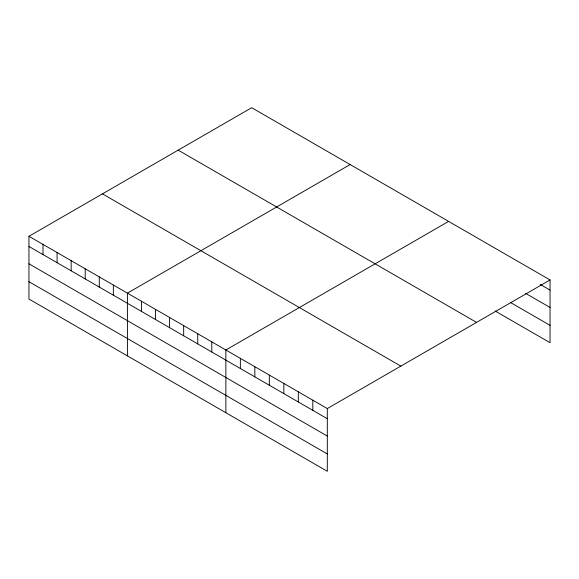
<?xml version="1.0" encoding="UTF-8"?>
<svg xmlns="http://www.w3.org/2000/svg" width="579" height="579" viewBox="0 0 579 579"><rect width="100%" height="100%" fill="white"/><g stroke="black" fill="none" stroke-linecap="round" stroke-linejoin="round"><path stroke-width="0.87" d="M327.309 436.067L327.309 408.557L28.95 236.297L28.95 299.046L327.309 471.299L327.309 436.067L28.95 263.807M495.132 310.995L550.05 342.703L550.05 279.954L251.691 107.701L28.95 236.297M350.15 164.545L127.409 293.148L127.409 355.89M448.609 221.388L225.868 349.991L225.868 412.733M327.309 408.557L550.05 279.954M540.135 284.383L550.05 290.108M525.645 293.372L550.05 307.463M510.389 302.448L550.05 325.347M178.187 150.142L476.546 322.394M102.454 193.864L400.813 366.116M28.95 246.451L327.309 418.711M28.95 281.691L327.309 453.943M312.812 400.19L312.812 410.345M298.323 391.824L298.323 401.978M283.833 383.457L283.833 393.611M269.336 375.091L269.336 385.245M254.847 366.724L254.847 376.878M240.357 358.358L240.357 368.512M211.798 341.871L211.798 352.025M197.736 333.75L197.736 343.904M183.666 325.63L183.666 335.784M169.604 317.509L169.604 327.656M155.541 309.389L155.541 319.536M141.471 301.268L141.471 311.415M113.339 285.027L113.339 295.174M99.277 276.907L99.277 287.054M85.214 268.779L85.214 278.933M71.145 260.659L71.145 270.813M57.082 252.538L57.082 262.692M43.012 244.418L43.012 254.572"/></g></svg>
